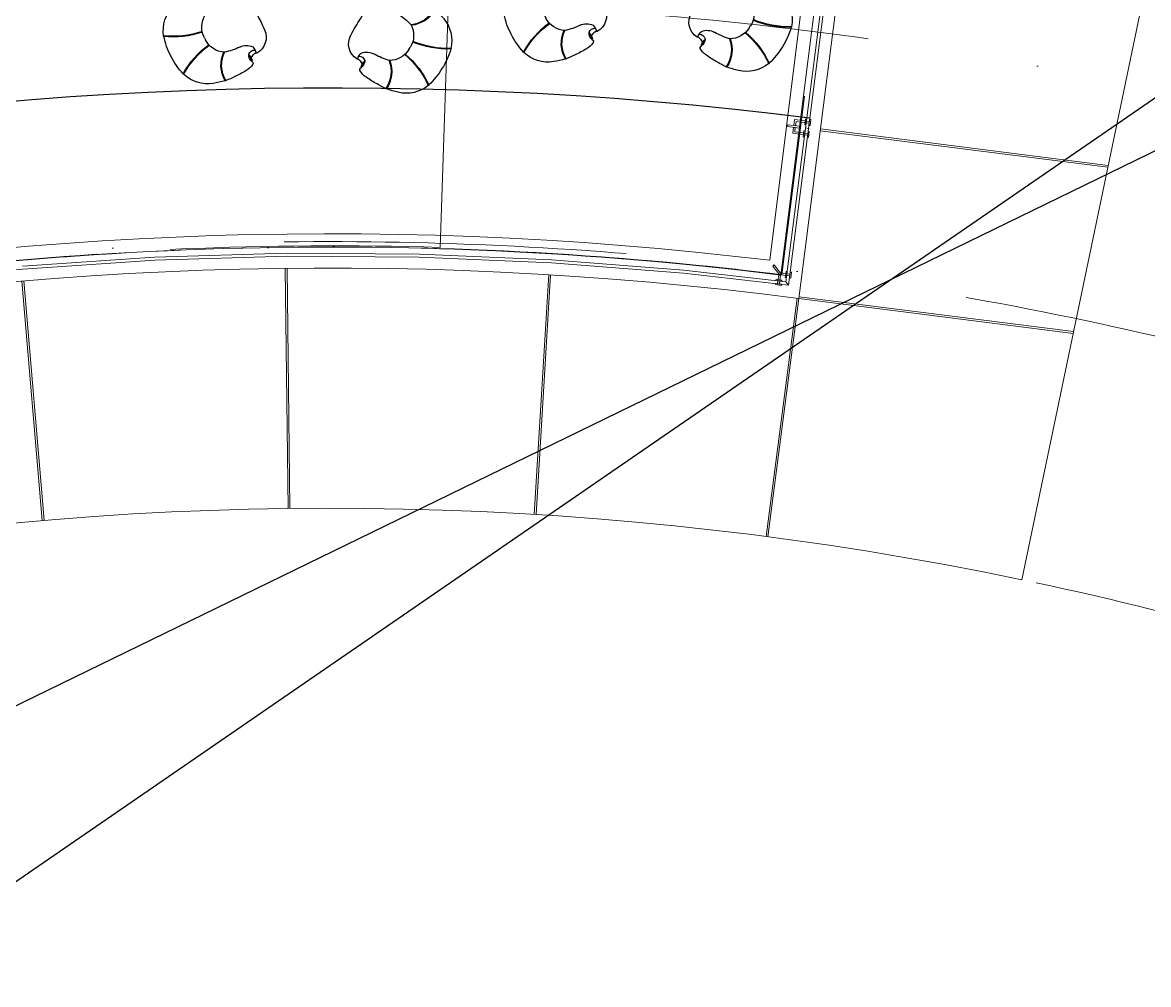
# Model space of a CAD drawing. Header units: millimetres. Extents: x 32582 to 41721, y -247935 to -234947.
# Drawn here: x 36141 to 37078, y -239785 to -238984 of the extents above; entities that cross this region are included whole.
import ezdxf

# ---------------------------------------------------------------- set-up
doc = ezdxf.new("R2010")
doc.units = ezdxf.units.MM
doc.header["$LTSCALE"] = 300
doc.header["$MEASUREMENT"] = 0
for name, pattern in [('DGN Style 2', [4.165224, 2.499135, -1.66609]), ('DGN Style 4', [1.902655, 0.950733, -0.475367, 0.001188, -0.475367]), ('TDME_Fave_Bldg_Envlp_Zone C_L3$0$HIDDEN', [375, 250, -125]), ('TDME_Fave_column_LGM$0$HIDDENX2', [0.75, 0.5, -0.25])]:
    doc.linetypes.add(name, pattern=pattern)
doc.layers.add('1', color=1, linetype='Continuous')
doc.layers.add('I-FURNITURE', color=2, linetype='Continuous')
for name, color, linetype, lineweight in [('G-GRID_A', 1, 'DGN Style 4', 0), ('STRUCTURES', 3, 'DGN Style 2', 0), ('TDME_Fave_Bldg_Envlp_Zone C_L3$0$A-_FNSH----_H-', 8, 'Continuous', 0), ('TDME_Fave_Bldg_Envlp_Zone C_L3$0$A-_RALG----_E-', 9, 'Continuous', 0), ('TDME_Fave_Bldg_Envlp_Zone C_L3$0$A-_ROOF----_E-', 3, 'Continuous', 13), ('TDME_Fave_Bldg_Envlp_Zone C_L3$0$A-_WIND----_E-', 4, 'Continuous', 13), ('TDME_Fave_column_L3$0$A-_SLABEDGE_E-', 2, 'Continuous', 13), ('TDME_Fave_column_LGM$0$A-_SLABEDGE_E-', 2, 'Continuous', 13)]:
    doc.layers.add(name, color=color, linetype=linetype, lineweight=lineweight)
doc.layers.add('LEASE LINE', color=7, linetype='DGN Style 4', lineweight=30, true_color=0xf60929)

# ---------------------------------------------------------------- blocks, each defined once
blk = doc.blocks.new('TDME_Fave_Bldg_Envlp_Zone C_L3$0$ALUM_FIN GL SUPPORT')
at = {"layer": 'TDME_Fave_Bldg_Envlp_Zone C_L3$0$A-_RALG----_E-'}
for p, q in [((-1034386186.98873, 2635606199.479331), (-1034386199.568201, 2635606177.874774)), ((-1034386174.006734, 2635606191.92557), (-1034386186.542827, 2635606170.295784)), ((-1034386100.317298, 2635606149.453617), (-1034386112.896769, 2635606127.849061)), ((-1034386087.335302, 2635606141.899856), (-1034386099.871395, 2635606120.27007))]:
    blk.add_line(p, q, dxfattribs=at)
at = {"layer": 'TDME_Fave_Bldg_Envlp_Zone C_L3$0$A-_RALG----_E-', "flags": 128}
for points in [[(-1034386181.982521, 2635606208.077848), (-1034386136.709656, 2635606286.19159), (-1034386093.438957, 2635606261.112923), (-1034386100.960605, 2635606248.135065), (-1034386131.253482, 2635606265.692072), (-1034386169.004643, 2635606200.55618)], [(-1034386082.408095, 2635606150.401268), (-1034386037.175626, 2635606228.538409), (-1034386080.459287, 2635606253.594698), (-1034386087.974239, 2635606240.612961), (-1034386057.672307, 2635606223.071585), (-1034386095.389859, 2635606157.916225)]]:
    blk.add_lwpolyline(points, close=True, dxfattribs=at)
at = {"layer": 'TDME_Fave_Bldg_Envlp_Zone C_L3$0$A-_RALG----_E-'}
for points in [[(-1034386105.664063, 2635606210.080336), (-1034386055.542064, 2635606296.612325), (-1034386068.521863, 2635606304.130625), (-1034386118.643861, 2635606217.598635)], [(-1034386219.642529, 2635606177.998553), (-1034386214.628092, 2635606186.650456), (-1034386171.368578, 2635606161.578272), (-1034386176.383014, 2635606152.926369)], [(-1034386202.137788, 2635606208.20121), (-1034386197.123351, 2635606216.853113), (-1034386153.863837, 2635606191.780928), (-1034386158.878273, 2635606183.129025)], [(-1034386072.272691, 2635606132.979339), (-1034386067.262729, 2635606141.633833), (-1034386110.535201, 2635606166.683646), (-1034386115.545164, 2635606158.029152)], [(-1034386089.804624, 2635606102.69368), (-1034386084.794662, 2635606111.348175), (-1034386128.067134, 2635606136.397987), (-1034386133.077097, 2635606127.743493)]]:
    blk.add_3dface(points, dxfattribs=at)
at = {"layer": 'TDME_Fave_Bldg_Envlp_Zone C_L3$0$A-_ROOF----_E-'}
for p, q in [((-1034386182.061292, 2635606207.941939), (-1034386181.967103, 2635606208.103703)), ((-1034386169.08147, 2635606200.423625), (-1034386169.004644, 2635606200.55618))]:
    blk.add_line(p, q, dxfattribs=at)
at = {"layer": 'TDME_Fave_Bldg_Envlp_Zone C_L3$0$A-_WIND----_E-', "ltscale": 0.15}
blk.add_line((-1034386137.214963, 2635606170.573492), (-1034386149.745463, 2635606148.940497), dxfattribs=at)
blk = doc.blocks.new('A$C5ED46BB0')
at = {"layer": '1', "color": 1, "linetype": 'Continuous'}
blk.add_line((384.7, 478.6), (405.1, 478.6), dxfattribs=at)
for centre, radius, start, end in [((308, 499.5), 288.2, 108.87634, 162.06418), ((217.1, 773), 2.48, 18.08049, 198.08049), ((-417.1, 356.2), 756.5, 8.71309, 33.36234), ((386.6, 171.3), 625.2, 89.44713, 105.50824), ((-411.1, 355.8), 756.5, 8.86927, 33.53812), ((398.9, 135.5), 661, 74.92027, 90.53943), ((1201.4, 355.8), 756.5, 146.46188, 171.13073), ((1207.4, 356.2), 756.5, 146.63766, 171.28691), ((573.2, 773), 2.48, 341.91951, 161.91951), ((482.3, 499.5), 288.2, 17.93582, 71.12366), ((685.8, 366.8), 688.5, 161.24069, 169.71066), ((104.6, 366.8), 688.5, 10.28934, 18.75931), ((515.1, 404.4), 514, 171.07298, 180.20975), ((8.5, 486.9), 2.94, 94.8808, 246.62926), ((20.6, 234.1), 250.4, 37.12318, 93.03129), ((20.6, 234.1), 256, 37.60566, 92.75981), ((384.7, 287.2), 191.5, 89.99608, 149.1802), ((405.6, 287.2), 191.5, 30.8198, 90.1724), ((769.7, 234.1), 256, 87.24019, 142.39434), ((769.7, 234.1), 250.4, 86.96871, 142.87682), ((781.8, 486.9), 2.94, 293.37074, 85.1192), ((275.2, 404.4), 514, 359.79025, 8.92702), ((774.4, 360.3), 774.4, 176.87221, 184.848), ((761.4, 239.2), 560.5, 164.89364, 178.57509), ((28.9, 239.2), 560.5, 1.42491, 15.10636), ((15.9, 360.3), 774.4, 355.152, 3.12779), ((164.2, 299.1), 161.5, 181.52196, 209.01815), ((626.1, 299.1), 161.5, 330.98185, 358.47804), ((36.2, 231.3), 16.9, 218.53741, 288.07339), ((76, 147.2), 76.4, 59.65699, 116.93472), ((73.3, 46.3), 172.2, 76.54424, 100.33403), ((60.4, 216.7), 6.26, 173.01004, 252.10162), ((75.2, 323.7), 114.2, 261.57818, 287.35531), ((-3.5, 147.1), 101.1, 2.90356, 38.14216), ((75.3, 178.5), 52.4, 329.20857, 41.33041), ((75.3, 255.7), 125.8, 307.09221, 358.82462), ((715.1, 255.7), 125.8, 181.17538, 232.90779), ((715.1, 178.5), 52.4, 138.66959, 210.79143), ((714.3, 147.2), 76.4, 63.06528, 120.34301), ((717.1, 46.3), 172.2, 79.66597, 103.45576), ((715.1, 323.7), 114.2, 252.64469, 278.42182), ((793.9, 147.1), 101.1, 141.85784, 177.09644), ((729.9, 216.7), 6.26, 287.89838, 6.98996), ((754.1, 231.3), 16.9, 251.92661, 321.46259), ((93.9, 149.4), 3.95, 48.55626, 185.84551), ((240.2, 153.5), 150.2, 181.72695, 267.27427), ((116.7, 282.9), 132.1, 261.22047, 285.12298), ((550.2, 153.5), 150.2, 272.72573, 358.27305), ((673.6, 282.9), 132.1, 254.87702, 278.77953), ((696.4, 149.4), 3.95, 354.15449, 131.44374), ((342.3, 1741), 1741, 266.40147, 271.65771), ((444.6, 1851.7), 1851.7, 268.39259, 273.4893)]:
    blk.add_arc(centre, radius, start, end, dxfattribs=at)

msp = doc.modelspace()

# ---------------------------------------------------------------- linework, layer by layer
at = {"layer": 'Defpoints'}
msp.add_lwpolyline([(33277.14, -237094.18), (35411.56, -240196.94), (37703.57, -238620.25), (35569.15, -235517.48)], close=True, dxfattribs=at)
at = {"layer": 'Defpoints', "color": 4}
msp.add_lwpolyline([(35245, -239986.51), (33646.79, -236704.76), (35631.56, -235738.18), (37229.77, -239019.93)], close=True, dxfattribs=at)
at = {"layer": 'G-GRID_A'}
for radius, start, end in [(3641, 72.09645, 122.49066), (3241, 61.86938, 122.23953), (3041, 63.83588, 122.08917)]:
    msp.add_arc((36396.63, -242207.46), radius, start, end, dxfattribs=at)
at = {"layer": 'I-FURNITURE'}
msp.add_lwpolyline([(36796.22, -239063.75, 0.164879), (34801.52, -239469.52, 0.164879)], format="xyb", dxfattribs=at)
at = {"layer": 'LEASE LINE'}
msp.add_lwpolyline([(36503.64, -238633.12), (36505.78, -238572.59), (37361.16, -238155.79, 0.028624), (37873.11, -238738.03), (37719.23, -238879.66, 0.063438), (36840.78, -238654.11), (36772.11, -239194.26, 0.143824), (35080.36, -239470.84), (34844.82, -238980.16, -0.117062), (36503.64, -238633.12)], format="xyb", close=True, dxfattribs=at)
at = {"layer": 'STRUCTURES', "color": 3, "ltscale": 0.3}
msp.add_line((36488.47, -239171.31), (36508.35, -238564.07, 0), dxfattribs=at)
msp.add_arc((36398.76, -242206.48), 3036.5, 88.30698, 104.56492, dxfattribs=at)
at = {"layer": 'TDME_Fave_Bldg_Envlp_Zone C_L3$0$A-_FNSH----_H-'}
msp.add_point((36795.2, -239072.13), dxfattribs=at)
at = {"layer": 'TDME_Fave_Bldg_Envlp_Zone C_L3$0$A-_RALG----_E-', "ltscale": 0.15}
for p, q in [((36825.74, -238677.44), (36762.88, -239182.02)), ((36776.44, -239199.85), (36842.49, -238680.3)), ((36778.61, -239202.64), (36844.97, -238680.61)), ((36787.27, -239213.84), (36854.99, -238681.12)), ((36471.15, -239176.88), (36360.9, -239176.17)), ((36360.93, -239178.67), (36471.1, -239179.38)), ((36471.1, -239179.38), (36581.16, -239184.09)), ((36581.31, -239181.59), (36471.15, -239176.88)), ((36691.22, -239190.31), (36581.31, -239181.59)), ((36581.16, -239184.09), (36690.98, -239192.8)), ((36778.61, -239202.64), (36776.45, -239199.85))]:
    msp.add_line(p, q, dxfattribs=at)
at = {"layer": 'TDME_Fave_Bldg_Envlp_Zone C_L3$0$A-_RALG----_E-'}
for p, q in [((36250.69, -239179.47), (36140.67, -239186.78)), ((36360.9, -239176.17), (36250.69, -239179.47)), ((36250.81, -239181.97), (36360.93, -239178.67)), ((36031.3, -239200.57), (36140.89, -239189.28)), ((36140.89, -239189.28), (36250.81, -239181.97)), ((36776.44, -239199.85), (36691.22, -239190.31)), ((36690.98, -239192.8), (36778.55, -239202.65)), ((36769.77, -239199.02), (36770.39, -239194.06)), ((36771.26, -239199.2), (36771.88, -239194.24)), ((36777.11, -239194.66), (36772.15, -239194.03)), ((36777.3, -239193.18), (36772.34, -239192.54))]:
    msp.add_line(p, q, dxfattribs=at)
at = {"layer": 'TDME_Fave_Bldg_Envlp_Zone C_L3$0$A-_RALG----_E-', "linetype": 'TDME_Fave_Bldg_Envlp_Zone C_L3$0$HIDDEN'}
for p, q in [((36769.77, -239199.02), (36769.46, -239201.5)), ((36770.95, -239201.68), (36771.26, -239199.2)), ((36777.11, -239194.66), (36779.59, -239194.98)), ((36777.3, -239193.18), (36779.78, -239193.49))]:
    msp.add_line(p, q, dxfattribs=at)
at = {"layer": 'TDME_Fave_Bldg_Envlp_Zone C_L3$0$A-_RALG----_E-', "ltscale": 0.15}
for radius, start, end in [(3047.53, 83.09759, 120.22458), (3019, 82.5655, 120.22499)]:
    msp.add_arc((36396.63, -242207.46), radius, start, end, dxfattribs=at)
at = {"layer": 'TDME_Fave_Bldg_Envlp_Zone C_L3$0$A-_RALG----_E-'}
for points in [[(36771.53, -239194.73), (36765.4, -239186.82), (36766.59, -239185.91), (36772.71, -239193.81)], [(36768.04, -239198.8), (36768.16, -239197.81), (36773.12, -239198.43), (36773, -239199.42)], [(36777.52, -239191.44), (36776.53, -239191.31), (36775.9, -239196.27), (36776.89, -239196.4)], [(36780.99, -239191.88), (36780, -239191.76), (36779.37, -239196.72), (36780.36, -239196.84)], [(36767.6, -239202.27), (36767.73, -239201.28), (36772.69, -239201.9), (36772.57, -239202.89)]]:
    msp.add_3dface(points, dxfattribs=at)
at = {"layer": 'TDME_Fave_Bldg_Envlp_Zone C_L3$0$A-_ROOF----_E-', "lineweight": 0}
msp.add_line((36972.77, -239447.96), (37123.48, -238726.54), dxfattribs=at)
at = {"layer": 'TDME_Fave_Bldg_Envlp_Zone C_L3$0$A-_ROOF----_E-', "color": 8, "lineweight": 5}
for p, q in [((36805.03, -239074.14), (37044.5, -239104.58)), ((36805.21, -239072.65), (37044.81, -239103.11)), ((36361.88, -239388.67), (36359.46, -239188.69)), ((36363.38, -239388.66), (36360.96, -239188.67)), ((36157.09, -239398.66), (36140.15, -239199.37)), ((36158.59, -239398.53), (36141.65, -239199.25)), ((36566.84, -239393.6), (36578.97, -239193.97)), ((36568.34, -239393.69), (36580.47, -239194.06)), ((36785.78, -239213.65), (36759.9, -239411.96)), ((36787.27, -239213.84), (36761.39, -239412.16)), ((36787.27, -239213.84), (37015.61, -239242.87)), ((36787.46, -239212.35), (37015.92, -239241.39))]:
    msp.add_line(p, q, dxfattribs=at)
at = {"layer": 'TDME_Fave_Bldg_Envlp_Zone C_L3$0$A-_ROOF----_E-', "lineweight": 0}
msp.add_arc((36396.63, -242207.46), 2819, 78.20697, 120.22816, dxfattribs=at)
at = {"layer": 'TDME_Fave_Bldg_Envlp_Zone C_L3$0$A-_ROOF----_E-', "color": 251, "lineweight": 0}
msp.add_arc((36396.51, -242207.86), 2819.42, 69.94605, 77.95526, dxfattribs=at)
at = {"layer": 'TDME_Fave_column_L3$0$A-_SLABEDGE_E-'}
msp.add_line((36772.11, -239194.27), (36840.78, -238654.11), dxfattribs=at)
for radius, start, end in [(3581, 88.36469, 120.19532), (3036.5, 82.89681, 120.22474)]:
    msp.add_arc((36396.63, -242207.46), radius, start, end, dxfattribs=at)
at = {"layer": 'TDME_Fave_column_LGM$0$A-_SLABEDGE_E-', "linetype": 'TDME_Fave_column_LGM$0$HIDDENX2'}
msp.add_line((36773.07, -239194.06, 0), (36841.48, -238653.88, 0), dxfattribs=at)
msp.add_arc((36399.01, -242207.44, 0), 3036.5, 82.92377, 120.32319, dxfattribs=at)

# ---------------------------------------------------------------- block references
at = {"layer": 'I-FURNITURE', "xscale": -0.1, "yscale": 0.1, "zscale": 0.1}
for p, rotation in [((36600.34, -238922.36), 117.3678840557575), ((36684.99, -238996.13), 238.463889393207), ((36316.91, -238940.48), 117.3678840557575), ((36401.56, -239014.25), 238.463889393207)]:
    msp.add_blockref('A$C5ED46BB0', p, dxfattribs=dict(at, rotation=rotation))
at = {"layer": 'TDME_Fave_Bldg_Envlp_Zone C_L3$0$A-_RALG----_E-', "color": 8, "lineweight": 5, "xscale": 0.1, "yscale": 0.1, "zscale": 0.1, "rotation": 112.8360373063699}
msp.add_blockref('TDME_Fave_Bldg_Envlp_Zone C_L3$0$ALUM_FIN GL SUPPORT', (202795283.34, 197378589.72), dxfattribs=at)

doc.saveas('drawing.dxf')
